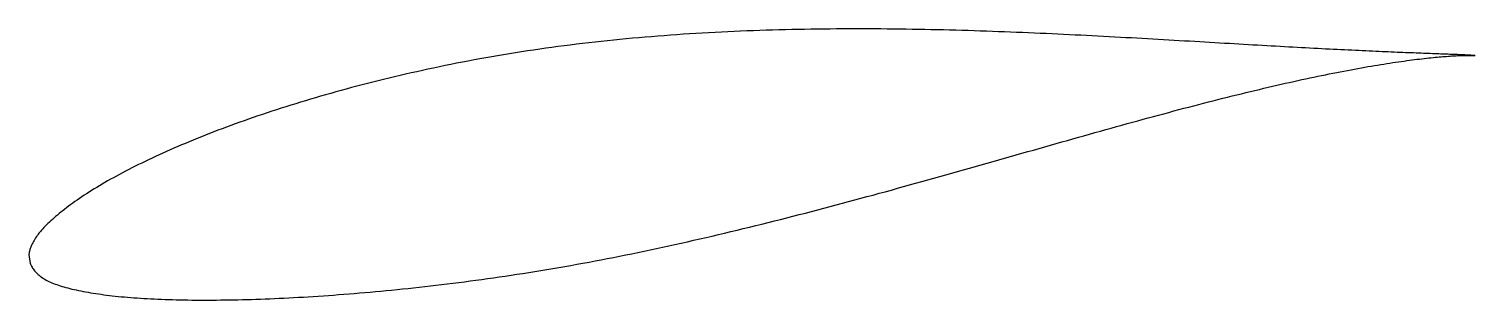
# Model space of a CAD drawing. Header units: metres. Extents: x -32.5 to 65.8, y -7.1 to 11.3.
import ezdxf

# ---------------------------------------------------------------- set-up
doc = ezdxf.new("R2010")
doc.units = ezdxf.units.M

msp = doc.modelspace()

# ---------------------------------------------------------------- linework, layer by layer
msp.add_lwpolyline([(65.821, 9.478), (65.819, 9.478), (65.813, 9.48), (65.803, 9.481), (65.79, 9.483), (65.772, 9.484), (65.751, 9.487), (65.726, 9.489), (65.697, 9.491), (65.664, 9.494), (65.627, 9.497), (65.587, 9.499), (65.543, 9.502), (65.495, 9.505), (65.443, 9.508), (65.387, 9.511), (65.328, 9.515), (65.264, 9.518), (65.197, 9.521), (65.127, 9.524), (65.052, 9.528), (64.974, 9.531), (64.891, 9.535), (64.805, 9.539), (64.716, 9.542), (64.622, 9.546), (64.525, 9.55), (64.425, 9.554), (64.32, 9.558), (64.212, 9.562), (64.1, 9.567), (63.984, 9.571), (63.865, 9.576), (63.741, 9.58), (63.615, 9.585), (63.484, 9.59), (63.35, 9.595), (63.212, 9.6), (63.071, 9.605), (62.926, 9.61), (62.777, 9.616), (62.625, 9.621), (62.469, 9.627), (62.31, 9.633), (62.147, 9.639), (61.98, 9.645), (61.81, 9.652), (61.636, 9.659), (61.459, 9.665), (61.278, 9.673), (61.094, 9.68), (60.906, 9.687), (60.715, 9.695), (60.521, 9.703), (60.322, 9.711), (60.121, 9.72), (59.916, 9.728), (59.708, 9.737), (59.496, 9.746), (59.281, 9.756), (59.062, 9.766), (58.84, 9.775), (58.615, 9.786), (58.387, 9.796), (58.155, 9.807), (57.92, 9.818), (57.681, 9.829), (57.44, 9.841), (57.195, 9.853), (56.947, 9.865), (56.696, 9.878), (56.441, 9.891), (56.184, 9.903), (55.923, 9.917), (55.66, 9.93), (55.393, 9.944), (55.123, 9.958), (54.85, 9.973), (54.574, 9.988), (54.295, 10.002), (54.013, 10.018), (53.728, 10.033), (53.44, 10.049), (53.149, 10.065), (52.856, 10.081), (52.559, 10.098), (52.26, 10.115), (51.957, 10.132), (51.652, 10.149), (51.345, 10.166), (51.034, 10.184), (50.721, 10.202), (50.405, 10.22), (50.086, 10.238), (49.765, 10.257), (49.441, 10.275), (49.114, 10.295), (48.785, 10.314), (48.453, 10.333), (48.119, 10.352), (47.782, 10.372), (47.443, 10.392), (47.101, 10.412), (46.757, 10.432), (46.41, 10.452), (46.062, 10.472), (45.71, 10.493), (45.357, 10.514), (45.001, 10.535), (44.643, 10.555), (44.282, 10.576), (43.92, 10.596), (43.555, 10.617), (43.188, 10.638), (42.82, 10.659), (42.449, 10.68), (42.076, 10.7), (41.701, 10.721), (41.324, 10.741), (40.945, 10.762), (40.564, 10.782), (40.181, 10.802), (39.796, 10.822), (39.41, 10.842), (39.022, 10.862), (38.632, 10.881), (38.24, 10.901), (37.846, 10.92), (37.451, 10.938), (37.055, 10.957), (36.656, 10.975), (36.256, 10.993), (35.855, 11.011), (35.452, 11.028), (35.047, 11.045), (34.641, 11.062), (34.234, 11.078), (33.826, 11.093), (33.416, 11.108), (33.004, 11.123), (32.592, 11.138), (32.178, 11.152), (31.763, 11.165), (31.347, 11.178), (30.929, 11.19), (30.511, 11.202), (30.092, 11.213), (29.671, 11.224), (29.25, 11.234), (28.827, 11.243), (28.404, 11.251), (27.979, 11.259), (27.554, 11.267), (27.128, 11.273), (26.702, 11.279), (26.274, 11.283), (25.846, 11.288), (25.417, 11.291), (24.988, 11.294), (24.558, 11.296), (24.127, 11.296), (23.696, 11.296), (23.264, 11.296), (22.832, 11.294), (22.399, 11.292), (21.966, 11.288), (21.533, 11.284), (21.099, 11.278), (20.665, 11.272), (20.231, 11.265), (19.796, 11.257), (19.361, 11.248), (18.926, 11.238), (18.491, 11.227), (18.056, 11.215), (17.621, 11.201), (17.186, 11.187), (16.751, 11.171), (16.316, 11.155), (15.881, 11.138), (15.446, 11.119), (15.011, 11.099), (14.577, 11.078), (14.143, 11.056), (13.709, 11.033), (13.275, 11.009), (12.842, 10.983), (12.409, 10.956), (11.976, 10.928), (11.544, 10.899), (11.112, 10.868), (10.681, 10.836), (10.251, 10.803), (9.821, 10.768), (9.391, 10.732), (8.963, 10.696), (8.534, 10.657), (8.107, 10.618), (7.681, 10.577), (7.255, 10.534), (6.83, 10.491), (6.406, 10.445), (5.983, 10.399), (5.561, 10.351), (5.139, 10.302), (4.719, 10.252), (4.3, 10.199), (3.881, 10.146), (3.464, 10.091), (3.048, 10.035), (2.634, 9.977), (2.22, 9.919), (1.807, 9.859), (1.396, 9.797), (0.986, 9.734), (0.578, 9.67), (0.17, 9.604), (-0.235, 9.537), (-0.64, 9.469), (-1.043, 9.4), (-1.445, 9.329), (-1.845, 9.257), (-2.243, 9.184), (-2.64, 9.109), (-3.036, 9.034), (-3.43, 8.957), (-3.822, 8.878), (-4.213, 8.799), (-4.602, 8.719), (-4.989, 8.637), (-5.374, 8.555), (-5.758, 8.471), (-6.14, 8.387), (-6.52, 8.301), (-6.898, 8.214), (-7.275, 8.127), (-7.649, 8.038), (-8.022, 7.949), (-8.392, 7.859), (-8.761, 7.768), (-9.127, 7.676), (-9.492, 7.583), (-9.855, 7.49), (-10.215, 7.395), (-10.574, 7.301), (-10.93, 7.205), (-11.284, 7.109), (-11.636, 7.012), (-11.986, 6.914), (-12.333, 6.815), (-12.678, 6.716), (-13.021, 6.617), (-13.362, 6.516), (-13.7, 6.415), (-14.036, 6.313), (-14.37, 6.211), (-14.701, 6.108), (-15.03, 6.005), (-15.356, 5.901), (-15.68, 5.796), (-16.001, 5.691), (-16.32, 5.586), (-16.636, 5.48), (-16.949, 5.374), (-17.261, 5.267), (-17.569, 5.16), (-17.875, 5.052), (-18.178, 4.944), (-18.478, 4.835), (-18.776, 4.726), (-19.071, 4.618), (-19.363, 4.508), (-19.653, 4.399), (-19.94, 4.289), (-20.224, 4.179), (-20.505, 4.068), (-20.783, 3.958), (-21.058, 3.847), (-21.331, 3.736), (-21.601, 3.625), (-21.867, 3.514), (-22.131, 3.403), (-22.392, 3.292), (-22.65, 3.18), (-22.904, 3.069), (-23.156, 2.957), (-23.405, 2.845), (-23.651, 2.734), (-23.893, 2.622), (-24.133, 2.511), (-24.369, 2.399), (-24.603, 2.288), (-24.833, 2.176), (-25.06, 2.065), (-25.284, 1.954), (-25.505, 1.842), (-25.722, 1.731), (-25.936, 1.621), (-26.147, 1.51), (-26.355, 1.399), (-26.56, 1.289), (-26.761, 1.179), (-26.959, 1.068), (-27.154, 0.959), (-27.345, 0.849), (-27.533, 0.739), (-27.717, 0.63), (-27.899, 0.521), (-28.076, 0.412), (-28.251, 0.304), (-28.422, 0.195), (-28.59, 0.087), (-28.754, -0.02), (-28.915, -0.127), (-29.072, -0.234), (-29.226, -0.34), (-29.376, -0.446), (-29.523, -0.551), (-29.667, -0.656), (-29.807, -0.759), (-29.944, -0.862), (-30.077, -0.964), (-30.206, -1.066), (-30.332, -1.167), (-30.455, -1.266), (-30.574, -1.365), (-30.69, -1.463), (-30.802, -1.561), (-30.911, -1.657), (-31.016, -1.752), (-31.117, -1.847), (-31.215, -1.94), (-31.309, -2.033), (-31.4, -2.125), (-31.487, -2.216), (-31.571, -2.307), (-31.651, -2.396), (-31.727, -2.485), (-31.8, -2.573), (-31.869, -2.661), (-31.934, -2.747), (-31.996, -2.833), (-32.054, -2.918), (-32.108, -3.002), (-32.159, -3.085), (-32.206, -3.166), (-32.25, -3.247), (-32.29, -3.327), (-32.327, -3.405), (-32.359, -3.481), (-32.389, -3.555), (-32.415, -3.628), (-32.437, -3.698), (-32.456, -3.765), (-32.472, -3.828), (-32.484, -3.886), (-32.494, -3.939), (-32.501, -3.983), (-32.505, -4.018), (-32.508, -4.04), (-32.419, -4.668), (-32.417, -4.673), (-32.409, -4.687), (-32.396, -4.71), (-32.378, -4.744), (-32.354, -4.791), (-32.325, -4.845), (-32.292, -4.903), (-32.254, -4.965), (-32.213, -5.029), (-32.167, -5.092), (-32.118, -5.156), (-32.065, -5.218), (-32.009, -5.28), (-31.949, -5.341), (-31.885, -5.401), (-31.817, -5.459), (-31.746, -5.516), (-31.672, -5.572), (-31.594, -5.626), (-31.512, -5.68), (-31.427, -5.731), (-31.338, -5.782), (-31.245, -5.831), (-31.149, -5.878), (-31.05, -5.925), (-30.947, -5.97), (-30.84, -6.014), (-30.73, -6.057), (-30.616, -6.098), (-30.499, -6.139), (-30.378, -6.178), (-30.254, -6.216), (-30.126, -6.253), (-29.995, -6.29), (-29.86, -6.325), (-29.722, -6.36), (-29.58, -6.394), (-29.434, -6.427), (-29.285, -6.46), (-29.133, -6.492), (-28.977, -6.524), (-28.817, -6.555), (-28.654, -6.585), (-28.488, -6.615), (-28.318, -6.644), (-28.145, -6.672), (-27.968, -6.7), (-27.788, -6.727), (-27.605, -6.753), (-27.418, -6.779), (-27.228, -6.804), (-27.034, -6.828), (-26.837, -6.851), (-26.637, -6.873), (-26.433, -6.895), (-26.227, -6.915), (-26.017, -6.935), (-25.804, -6.954), (-25.587, -6.972), (-25.368, -6.989), (-25.145, -7.005), (-24.919, -7.02), (-24.69, -7.034), (-24.458, -7.047), (-24.223, -7.06), (-23.984, -7.072), (-23.743, -7.082), (-23.498, -7.092), (-23.251, -7.102), (-23, -7.11), (-22.747, -7.117), (-22.49, -7.124), (-22.23, -7.13), (-21.968, -7.135), (-21.702, -7.139), (-21.434, -7.142), (-21.163, -7.145), (-20.889, -7.146), (-20.612, -7.147), (-20.332, -7.147), (-20.05, -7.146), (-19.764, -7.144), (-19.476, -7.141), (-19.185, -7.138), (-18.892, -7.133), (-18.596, -7.128), (-18.297, -7.121), (-17.995, -7.114), (-17.691, -7.106), (-17.384, -7.098), (-17.075, -7.088), (-16.763, -7.077), (-16.449, -7.066), (-16.132, -7.053), (-15.812, -7.04), (-15.49, -7.026), (-15.166, -7.011), (-14.84, -6.994), (-14.511, -6.977), (-14.179, -6.959), (-13.846, -6.94), (-13.51, -6.92), (-13.171, -6.898), (-12.831, -6.876), (-12.488, -6.854), (-12.144, -6.829), (-11.797, -6.804), (-11.448, -6.778), (-11.096, -6.751), (-10.743, -6.724), (-10.388, -6.694), (-10.03, -6.664), (-9.671, -6.633), (-9.31, -6.601), (-8.947, -6.568), (-8.581, -6.534), (-8.214, -6.499), (-7.846, -6.462), (-7.475, -6.425), (-7.102, -6.387), (-6.728, -6.348), (-6.352, -6.307), (-5.975, -6.266), (-5.595, -6.224), (-5.214, -6.18), (-4.832, -6.136), (-4.448, -6.09), (-4.062, -6.044), (-3.675, -5.996), (-3.286, -5.947), (-2.896, -5.897), (-2.504, -5.845), (-2.111, -5.793), (-1.717, -5.739), (-1.322, -5.685), (-0.925, -5.629), (-0.527, -5.571), (-0.127, -5.513), (0.273, -5.453), (0.675, -5.392), (1.078, -5.33), (1.482, -5.266), (1.887, -5.201), (2.293, -5.135), (2.7, -5.067), (3.108, -4.999), (3.517, -4.929), (3.926, -4.858), (4.337, -4.785), (4.749, -4.711), (5.161, -4.636), (5.574, -4.56), (5.988, -4.482), (6.402, -4.403), (6.818, -4.323), (7.234, -4.242), (7.65, -4.16), (8.067, -4.076), (8.485, -3.991), (8.903, -3.905), (9.322, -3.818), (9.741, -3.73), (10.16, -3.64), (10.58, -3.55), (11.001, -3.458), (11.421, -3.366), (11.842, -3.272), (12.264, -3.178), (12.685, -3.082), (13.107, -2.986), (13.529, -2.888), (13.951, -2.79), (14.374, -2.691), (14.796, -2.591), (15.219, -2.49), (15.641, -2.389), (16.064, -2.286), (16.486, -2.183), (16.909, -2.079), (17.331, -1.974), (17.754, -1.869), (18.176, -1.763), (18.598, -1.656), (19.02, -1.549), (19.442, -1.441), (19.863, -1.333), (20.284, -1.224), (20.705, -1.115), (21.126, -1.005), (21.546, -0.895), (21.966, -0.784), (22.385, -0.673), (22.804, -0.562), (23.222, -0.45), (23.64, -0.338), (24.058, -0.226), (24.474, -0.113), (24.89, 0), (25.306, 0.114), (25.721, 0.227), (26.135, 0.34), (26.549, 0.454), (26.961, 0.568), (27.373, 0.682), (27.784, 0.796), (28.195, 0.91), (28.604, 1.024), (29.013, 1.139), (29.42, 1.253), (29.827, 1.368), (30.233, 1.482), (30.637, 1.596), (31.041, 1.71), (31.444, 1.824), (31.845, 1.938), (32.245, 2.051), (32.645, 2.165), (33.043, 2.278), (33.439, 2.39), (33.835, 2.503), (34.229, 2.615), (34.622, 2.727), (35.014, 2.838), (35.405, 2.949), (35.794, 3.06), (36.181, 3.17), (36.568, 3.28), (36.952, 3.389), (37.336, 3.498), (37.717, 3.606), (38.098, 3.714), (38.476, 3.82), (38.853, 3.927), (39.229, 4.033), (39.603, 4.138), (39.975, 4.242), (40.345, 4.346), (40.714, 4.449), (41.081, 4.551), (41.446, 4.653), (41.81, 4.754), (42.171, 4.853), (42.531, 4.953), (42.889, 5.051), (43.245, 5.148), (43.599, 5.244), (43.951, 5.34), (44.302, 5.435), (44.65, 5.529), (44.996, 5.622), (45.34, 5.714), (45.682, 5.805), (46.022, 5.895), (46.36, 5.984), (46.695, 6.072), (47.029, 6.158), (47.36, 6.244), (47.689, 6.329), (48.016, 6.412), (48.34, 6.495), (48.663, 6.576), (48.982, 6.656), (49.3, 6.735), (49.615, 6.814), (49.928, 6.891), (50.238, 6.966), (50.546, 7.041), (50.852, 7.114), (51.155, 7.187), (51.455, 7.258), (51.753, 7.327), (52.049, 7.396), (52.342, 7.464), (52.632, 7.53), (52.919, 7.596), (53.204, 7.66), (53.487, 7.723), (53.766, 7.784), (54.043, 7.845), (54.317, 7.904), (54.589, 7.962), (54.857, 8.019), (55.123, 8.075), (55.386, 8.129), (55.646, 8.182), (55.904, 8.234), (56.158, 8.285), (56.41, 8.335), (56.658, 8.384), (56.904, 8.431), (57.147, 8.477), (57.387, 8.522), (57.623, 8.566), (57.857, 8.609), (58.088, 8.651), (58.316, 8.691), (58.54, 8.73), (58.762, 8.768), (58.98, 8.805), (59.195, 8.841), (59.407, 8.875), (59.616, 8.909), (59.822, 8.941), (60.025, 8.973), (60.224, 9.003), (60.42, 9.032), (60.613, 9.06), (60.803, 9.087), (60.989, 9.113), (61.172, 9.138), (61.352, 9.162), (61.528, 9.185), (61.701, 9.207), (61.871, 9.228), (62.037, 9.249), (62.2, 9.268), (62.36, 9.286), (62.516, 9.303), (62.668, 9.32), (62.818, 9.336), (62.963, 9.35), (63.106, 9.364), (63.244, 9.377), (63.38, 9.39), (63.511, 9.401), (63.639, 9.412), (63.764, 9.422), (63.885, 9.431), (64.003, 9.44), (64.117, 9.448), (64.227, 9.455), (64.334, 9.462), (64.437, 9.468), (64.537, 9.473), (64.632, 9.477), (64.725, 9.481), (64.813, 9.485), (64.898, 9.488), (64.979, 9.491), (65.057, 9.493), (65.131, 9.494), (65.201, 9.495), (65.267, 9.496), (65.33, 9.496), (65.389, 9.496), (65.444, 9.496), (65.496, 9.495), (65.544, 9.495), (65.588, 9.493), (65.628, 9.492), (65.664, 9.491), (65.697, 9.489), (65.726, 9.487), (65.751, 9.486), (65.772, 9.484), (65.79, 9.482), (65.803, 9.481), (65.813, 9.479), (65.819, 9.478), (65.821, 9.478)], close=True)

doc.saveas('drawing.dxf')
